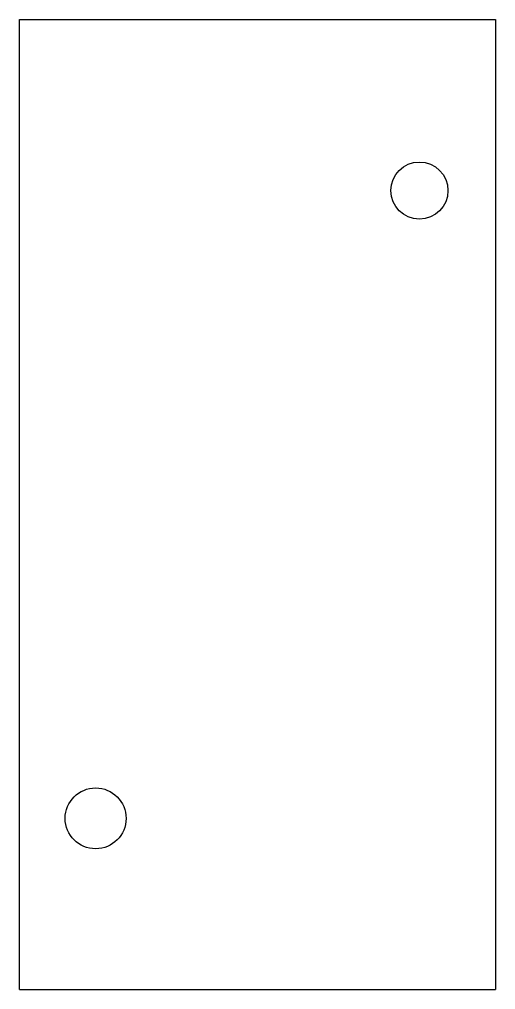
# Model space of a CAD drawing. Extents: x -77.5 to -52.5, y -25.5 to 25.5.
import ezdxf

# ---------------------------------------------------------------- set-up
doc = ezdxf.new("R2010")
doc.units = 0
doc.header["$MEASUREMENT"] = 0
doc.layers.add('MODELSKETCH_VISIBLE', color=7, linetype='CONTINUOUS')

msp = doc.modelspace()

# ---------------------------------------------------------------- linework, layer by layer
at = {"layer": 'MODELSKETCH_VISIBLE'}
for p, q in [((-77.5, 25.5), (-52.5, 25.5)), ((-77.5, -25.5), (-77.5, 25.5)), ((-52.5, 25.5), (-52.5, -25.5)), ((-77.5, -25.5), (-52.5, -25.5))]:
    msp.add_line(p, q, dxfattribs=at)
for centre, radius in [((-56.5, 16.5), 1.5), ((-73.5, -16.5), 1.6)]:
    msp.add_circle(centre, radius, dxfattribs=at)

doc.saveas('drawing.dxf')
